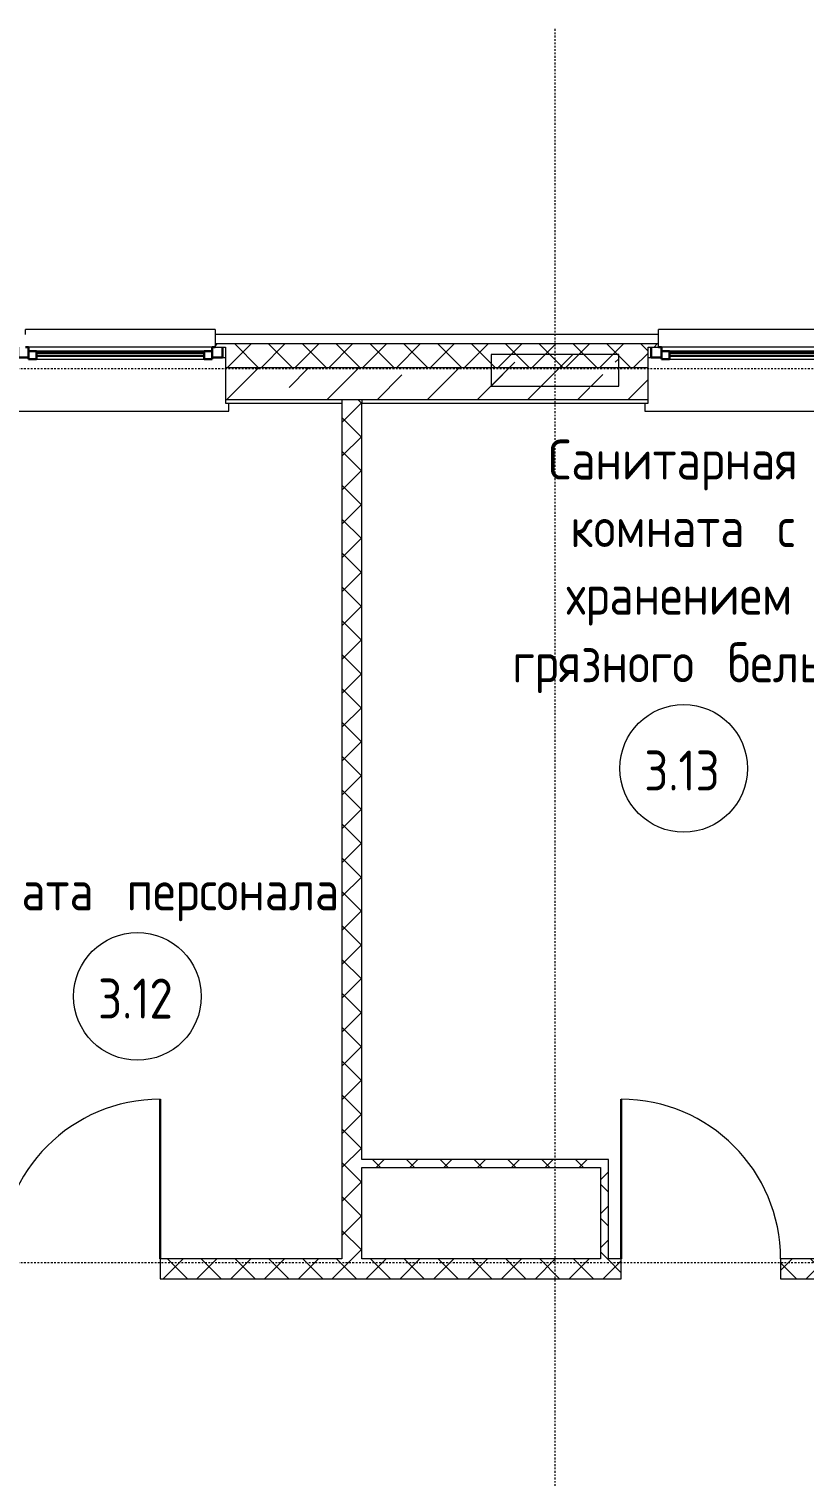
# Model space of a CAD drawing. Header units: millimetres. Extents: x -174154 to -170572, y -111302 to -109817.
# Drawn here: x -173362.9 to -173314.3, y -110861.6 to -110771 of the extents above; entities that cross this region are included whole.
import ezdxf

# ---------------------------------------------------------------- set-up
doc = ezdxf.new("R2010")
doc.units = ezdxf.units.MM
doc.linetypes.add('ACAD_ISO02W100', pattern=[15, 12, -3])
doc.linetypes.add('ADSK_Линия сетки', pattern=[21, 12, -3, 3, -3])
for name, color, linetype, lineweight in [('!Подложка', 252, 'ACAD_ISO02W100', 25), ('Двери', 7, 'Continuous', 18), ('Каркас_Импост', 7, 'Continuous', 18), ('Колонны', 7, 'Continuous', 18), ('Марки помещений', 7, 'Continuous', 18), ('Окна', 7, 'Continuous', 18), ('Оси', 7, 'Continuous', 9), ('Остекление', 7, 'Continuous', 30), ('Отлив', 7, 'Continuous', 18), ('Панель', 7, 'Continuous', 18), ('Подоконник_Верхний брус', 7, 'Continuous', 18), ('Стены разрез', 7, 'Continuous', 40), ('Стены штриховка', 7, 'Continuous', 18)]:
    doc.layers.add(name, color=color, linetype=linetype, lineweight=lineweight)
doc.styles.add('GOST Common', font='GOST Common.ttf', dxfattribs={"width": 0.9, "height": 250})
pattern_1 = [(45, (30280, 12305), (-106.066, 106.066), []), (135, (30280, 12305), (-106.066, -106.066), [])]

# ---------------------------------------------------------------- blocks, each defined once
blk = doc.blocks.new('AC_Дверь_Однопольная_ПВХ - 960х2080h В Вл П с доводчиком-799591-В_АР_ПЭ_03 Этаж')
at = {"layer": 'Панель', "lineweight": 30}
blk.add_line((-500, 62.5), (-500, 1062.5), dxfattribs=at)
at = {"layer": 'Панель'}
blk.add_arc((-500, 62.5), 1000, 0, 90, dxfattribs=at)
blk = doc.blocks.new('AC_Дверь_Однопольная_ПВХ - 960х2080h М ОЛ Глухой низ с доводчиком-799938-В_АР_ПЭ_03 Этаж')
at = {"layer": 'Панель', "lineweight": 30}
blk.add_line((500, 62.5), (500, 1062.5), dxfattribs=at)
at = {"layer": 'Панель'}
blk.add_arc((500, 62.5), 1000, 90, 180, dxfattribs=at)
blk = doc.blocks.new('B2B_Окно_1створка - 1280х2060h-666021-В_АР_ПЭ_03 Этаж')
at = {"layer": 'Каркас_Импост', "lineweight": 30}
for p, q in [((-640, 135), (-640, 70)), ((-575, 135), (-595, 135)), ((-575, 110), (-575, 135)), ((-525, 110), (-575, 110)), ((-575, 110), (-575, 60)), ((-525, 60), (-525, 110)), ((525, 110), (525, 60)), ((575, 110), (525, 110)), ((575, 135), (575, 110)), ((595, 135), (575, 135)), ((575, 60), (575, 110)), ((640, 70), (640, 135)), ((-640, 70), (-575, 70)), ((-575, 60), (-525, 60)), ((525, 60), (575, 60)), ((575, 70), (640, 70))]:
    blk.add_line(p, q, dxfattribs=at)
at = {"layer": 'Каркас_Импост'}
for p, q in [((575, 135), (-575, 135)), ((525, 110), (-525, 110)), ((-525, 60), (525, 60))]:
    blk.add_line(p, q, dxfattribs=at)
at = {"layer": 'Остекление'}
for p, q in [((525, 100), (-525, 100)), ((-525, 100), (-525, 80)), ((525, 80), (525, 100)), ((-525, 80), (525, 80))]:
    blk.add_line(p, q, dxfattribs=at)
blk = doc.blocks.new('В2В_Подоконник_ПВХ - ПВХ-V8-В_АР_ПЭ_03 Этаж')
at = {"layer": 'Подоконник_Верхний брус'}
for p, q in [((-660, 0), (-640, 0)), ((640, 0), (660, 0)), ((-680, -285), (-680, -335)), ((-680, -335), (680, -335)), ((680, -335), (680, -285))]:
    blk.add_line(p, q, dxfattribs=at)
blk = doc.blocks.new('B2B_Отлив - Отлив_металлический-V9-В_АР_ПЭ_03 Этаж')
at = {"layer": 'Отлив'}
for p, q in [((-595, 80), (-595, 110)), ((595, 110), (-595, 110)), ((595, 110), (595, 80)), ((-595, 1), (595, 1))]:
    blk.add_line(p, q, dxfattribs=at)
blk = doc.blocks.new('ADSK_Марка_Помещение_2_ГОСТ21-501-2011 - Имя и Категория-86712-В_АР_ПЭ_03 Этаж')
at = {"layer": 'Марки помещений'}
blk.add_circle((0, 0), 4, dxfattribs=at)
blk = doc.blocks.new('A$C7b4e20c5')
at = {"layer": 'Колонны', "lineweight": 20, "true_color": 0x636466}
h = blk.add_hatch(dxfattribs=at)
h.set_pattern_fill('FP_3', color=251, style=0, pattern_type=2)
h.set_pattern_definition([(45, (30280, 12305), (-314.309, 314.309), []), (45, (30594.3, 12305), (-314.309, 314.309), [222.25, -111.125])])
h.paths.add_polyline_path([(8230, 14355), (8230, 14555), (7430, 14555), (7430, 14355)])
at = {"layer": 'Стены разрез', "lineweight": 20, "true_color": 0x636466}
h = blk.add_hatch(dxfattribs=at)
h.set_pattern_fill('FP_1', color=251, style=0, pattern_type=2)
h.set_pattern_definition(pattern_1)
h.paths.add_polyline_path([(14910, 14470), (14910, 14620), (13690.2, 14620), (13690.2, 14600), (13755.2, 14600), (13755.2, 14470)])
h.paths.add_polyline_path([(12138.9, 14470), (12435.2, 14470), (12435.2, 14600), (12500.2, 14600), (12500.2, 14620), (9668.7, 14620), (9668.7, 14600), (9733.7, 14600), (9733.7, 14470)])
h.paths.add_polyline_path([(8413.7, 14470), (8413.7, 14600), (8478.7, 14600), (8478.7, 14620), (5700.6, 14620), (5700.6, 14600), (5765.6, 14600), (5765.6, 14470), (6129.8, 14470)])
h.paths.add_polyline_path([(4445.6, 14470), (4445.6, 14600), (4510.6, 14600), (4510.6, 14620), (2690.2, 14620), (2690.2, 14600), (2755.2, 14600), (2755.2, 14470), (3125.2, 14470)])
h.paths.add_polyline_path([(1435.2, 14470), (1435.2, 14600), (1500.2, 14600), (1500.2, 14620), (60, 14620), (60, 14470), (210, 14470)])
h = blk.add_hatch(dxfattribs=at)
h.set_pattern_fill('FP_2', color=251, style=0, pattern_type=2)
h.set_pattern_definition([(45, (30280, 12305), (-314.309, 314.309), []), (45, (30594.3, 12305), (-314.309, 314.309), [555.625, -111.125, 3.353, -107.772])])
h.paths.add_polyline_path([(14910, 14270), (14910, 14470), (13755.2, 14470), (13755.2, 14270)])
h.paths.add_polyline_path([(12138.9, 14270), (12435.2, 14270), (12435.2, 14470), (9733.7, 14470), (9733.7, 14270), (10636.6, 14270)])
h.paths.add_polyline_path([(8413.7, 14270), (8413.7, 14470), (5765.6, 14470), (5765.6, 14270), (6620, 14270)])
h.paths.add_polyline_path([(3895, 14270), (4445.6, 14270), (4445.6, 14470), (2755.2, 14470), (2755.2, 14270), (3770, 14270)])
h.paths.add_polyline_path([(1435.2, 14270), (1435.2, 14470), (210, 14470), (210, 14270), (410, 14270)])
h = blk.add_hatch(dxfattribs=at)
h.set_pattern_fill('FP_1', color=251, style=0, pattern_type=2)
h.set_pattern_definition(pattern_1)
h.paths.add_polyline_path([(6495, 8890), (6620, 8890), (6620, 14270), (6495, 14270), (6495, 12069.6)])
h = blk.add_hatch(dxfattribs=at)
h.set_pattern_fill('FP_1', color=251, style=0, pattern_type=2)
h.set_pattern_definition(pattern_1)
h.paths.add_polyline_path([(8115, 9463.5), (8165, 9463.5), (8165, 9513.5), (6620, 9513.5), (6620, 9463.5)])
h = blk.add_hatch(dxfattribs=at)
h.set_pattern_fill('FP_1', color=251, style=0, pattern_type=2)
h.set_pattern_definition(pattern_1)
h.paths.add_polyline_path([(8165, 8890), (8165, 9463.5), (8115, 9463.5), (8115, 8890)])
h = blk.add_hatch(dxfattribs=at)
h.set_pattern_fill('FP_1', color=251, style=0, pattern_type=2)
h.set_pattern_definition(pattern_1)
h.paths.add_polyline_path([(14930, 8765), (14930, 8890), (13285, 8890), (13285, 8765), (13430, 8765)])
h.paths.add_polyline_path([(12138.9, 8765), (12285, 8765), (12285, 8890), (9245, 8890), (9245, 8765)])
h.paths.add_polyline_path([(8245, 8765), (8245, 8890), (5355, 8890), (5355, 8765)])
h.paths.add_polyline_path([(4355, 8765), (4355, 8890), (3655, 8890), (3655, 8765)])
h.paths.add_polyline_path([(2430, 8765), (2655, 8765), (2655, 8890), (410, 8890), (410, 8765), (430, 8765)])
at = {"layer": 'Колонны', "color": 251, "lineweight": 20, "true_color": 0x636466}
for p, q in [((8230, 14555), (7430, 14555)), ((7430, 14555), (7430, 14355)), ((8230, 14355), (8230, 14555)), ((7430, 14355), (8230, 14355))]:
    blk.add_line(p, q, dxfattribs=at)
at = {"layer": 'Оси', "linetype": 'ADSK_Линия сетки'}
for p, q in [((7830, 16592.9), (7830, -2195)), ((32780, 14465), (-1856.4, 14465)), ((32780, 8865), (-1856.4, 8865))]:
    blk.add_line(p, q, dxfattribs=at)
at = {"layer": 'Стены разрез', "color": 251, "lineweight": 20, "true_color": 0x636466}
for p, q in [((8478.7, 14680), (5700.6, 14680)), ((5700.6, 14680), (5700.6, 14600)), ((5700.6, 14600), (5765.6, 14600)), ((5765.6, 14600), (5765.6, 14250)), ((8413.7, 14250), (8413.7, 14600)), ((8413.7, 14600), (8478.7, 14600)), ((8478.7, 14600), (8478.7, 14680)), ((5765.6, 14250), (6495, 14250)), ((6495, 14250), (6495, 8890)), ((6620, 14250), (8413.7, 14250)), ((6620, 9513.5), (6620, 14250)), ((8165, 9513.5), (6620, 9513.5)), ((6620, 8890), (6620, 9463.5)), ((6620, 9463.5), (8115, 9463.5)), ((8115, 9463.5), (8115, 8890)), ((8165, 8890), (8165, 9513.5)), ((6495, 8890), (5355, 8890)), ((5355, 8890), (5355, 8765)), ((8115, 8890), (6620, 8890)), ((8245, 8890), (8165, 8890)), ((8245, 8765), (8245, 8890)), ((9476, 8890), (9245, 8890)), ((9245, 8890), (9245, 8765)), ((5355, 8765), (8245, 8765)), ((9245, 8765), (12285, 8765))]:
    blk.add_line(p, q, dxfattribs=at)
at = {"layer": 'Стены штриховка', "color": 251, "lineweight": 20, "true_color": 0x636466}
for p, q in [((8478.7, 14620), (5700.6, 14620)), ((8413.7, 14470), (5765.6, 14470)), ((8413.7, 14270), (5765.6, 14270)), ((6495, 14270), (6495, 14250)), ((6620, 14270), (6620, 14250))]:
    blk.add_line(p, q, dxfattribs=at)
at = {"layer": 'Двери', "color": 251, "lineweight": 20, "true_color": 0x636466}
for name, p in [('AC_Дверь_Однопольная_ПВХ - 960х2080h М ОЛ Глухой низ с доводчиком-799938-В_АР_ПЭ_03 Этаж', (4855, 8827.5)), ('AC_Дверь_Однопольная_ПВХ - 960х2080h В Вл П с доводчиком-799591-В_АР_ПЭ_03 Этаж', (8745, 8827.5))]:
    blk.add_blockref(name, p, dxfattribs=at)
at = {"layer": 'Марки помещений', "color": 251, "lineweight": 20, "true_color": 0x636466, "xscale": 99.99999999999993, "yscale": 99.99999999999993, "zscale": 99.99999999999993}
for p in [(8637.3, 11962.3), (5213.2, 10534.1)]:
    blk.add_blockref('ADSK_Марка_Помещение_2_ГОСТ21-501-2011 - Имя и Категория-86712-В_АР_ПЭ_03 Этаж', p, dxfattribs=at)
at = {"layer": 'Окна', "color": 251, "lineweight": 20, "true_color": 0x636466}
for name, p in [('B2B_Отлив - Отлив_металлический-V9-В_АР_ПЭ_03 Этаж', (5105.6, 14600)), ('B2B_Отлив - Отлив_металлический-V9-В_АР_ПЭ_03 Этаж', (9073.7, 14600)), ('B2B_Окно_1створка - 1280х2060h-666021-В_АР_ПЭ_03 Этаж', (5105.6, 14465)), ('B2B_Окно_1створка - 1280х2060h-666021-В_АР_ПЭ_03 Этаж', (9073.7, 14465)), ('В2В_Подоконник_ПВХ - ПВХ-V8-В_АР_ПЭ_03 Этаж', (5105.6, 14535)), ('В2В_Подоконник_ПВХ - ПВХ-V8-В_АР_ПЭ_03 Этаж', (9073.7, 14535))]:
    blk.add_blockref(name, p, dxfattribs=at)
at = {"layer": 'Марки помещений', "color": 251, "lineweight": 20, "true_color": 0x636466, "char_height": 250, "attachment_point": 1, "style": 'GOST Common'}
for s, insert, width in [('Санитарная', (7789.2, 14021), 2063.544), ('комната', (7926.1, 13597.7), 1479.113), ('\\fGOST Common|b0|i0|c204|p34|;\\W.9;с', (9223.9, 13597.7), 165.949), ('хранением', (7902.3, 13174.3), 1796.582), ('грязного', (7563, 12751), 1544.05), ('белья', (8914.4, 12751), 974.05), ('3.13', (8390.5, 12073.7), 606.076), ('Комната', (3829.3, 11322.7), 1500.759), ('персонала', (5145, 11322.7), 1767.721), ('3.12', (4966.5, 10645.5), 606.076)]:
    blk.add_mtext(s, dxfattribs=dict(at, insert=insert, width=width))

msp = doc.modelspace()

# ---------------------------------------------------------------- block references
at = {"layer": '!Подложка', "ltscale": 20, "xscale": 0.01, "yscale": 0.01, "zscale": 0.01}
msp.add_blockref('A$C7b4e20c5', (-173408.259, -110936.912), dxfattribs=at)

doc.saveas('drawing.dxf')
